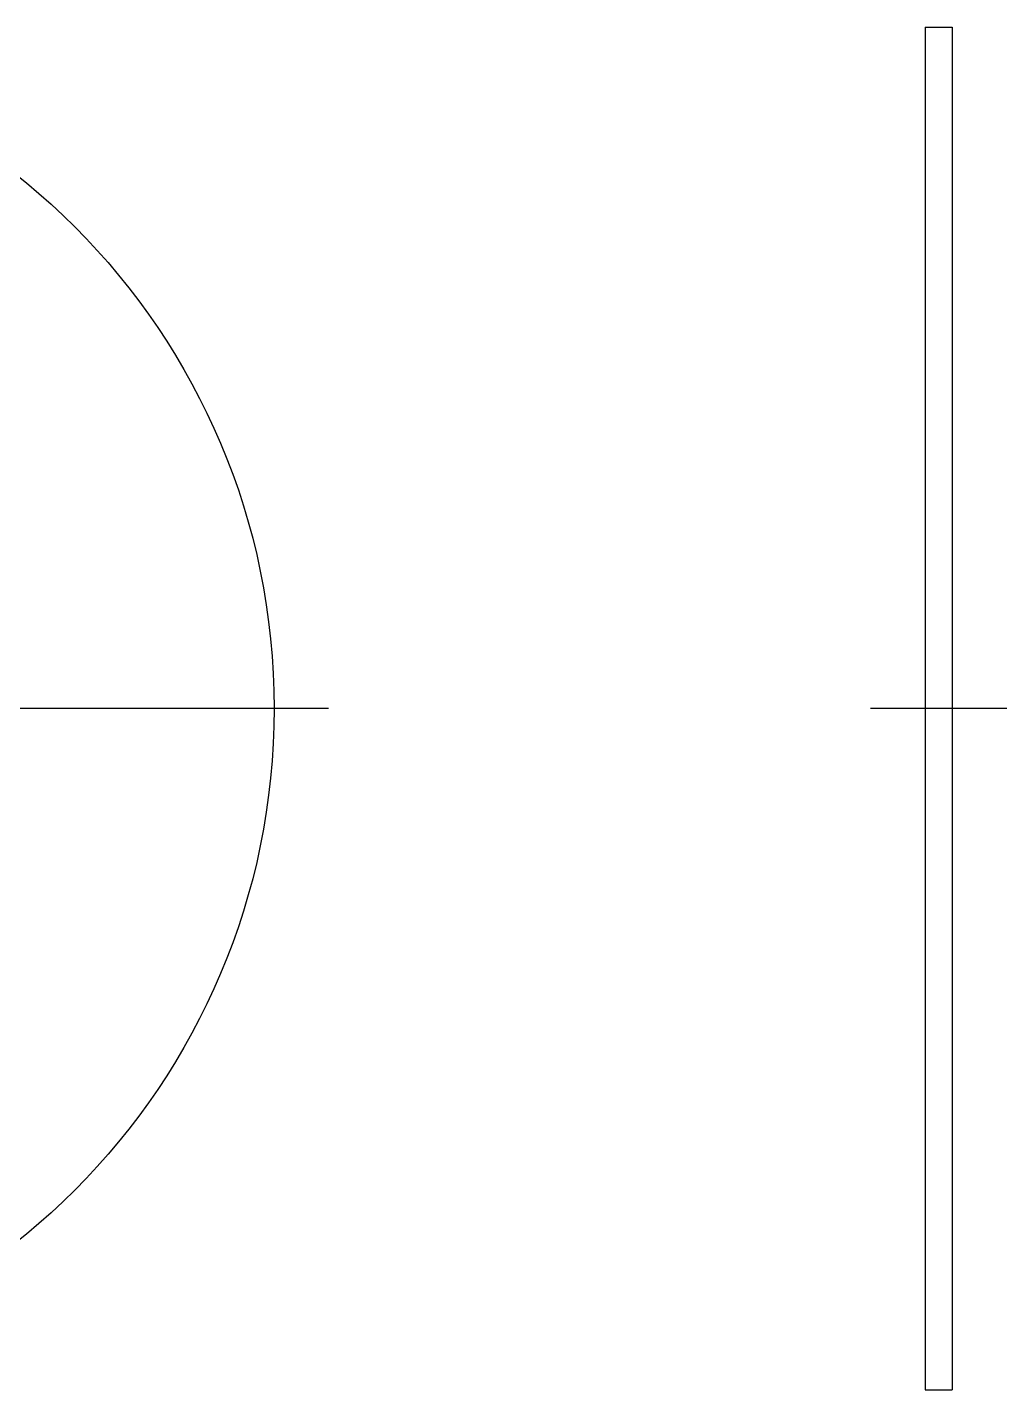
# Model space of a CAD drawing. Extents: x 0.5 to 94, y 0 to 69.1.
# Drawn here: x 58 to 94, y 17.1 to 67.1 of the extents above; entities that cross this region are included whole.
import ezdxf

# ---------------------------------------------------------------- set-up
doc = ezdxf.new("R2010")
doc.units = 0
doc.header["$MEASUREMENT"] = 0
doc.linetypes.add('CENTER', pattern=[50.8, 31.75, -6.35, 6.35, -6.35])
doc.layers.get('0').update_dxf_attribs({"linetype": 'CONTINUOUS'})
doc.layers.add('CENTER', color=1, linetype='CENTER')

msp = doc.modelspace()

# ---------------------------------------------------------------- linework, layer by layer
at = {"color": 7, "linetype": 'Continuous'}
for p, q in [((90.994, 67.093), (90.994, 17.093)), ((90.994, 67.093), (91.994, 67.093)), ((91.994, 67.093), (91.994, 17.093)), ((90.994, 17.093), (91.994, 17.093))]:
    msp.add_line(p, q, dxfattribs=at)
msp.add_circle((42.093, 42.093), 25, dxfattribs=at)
at = {"layer": 'CENTER', "color": 1, "linetype": 'CENTER'}
for p, q in [((69.093, 42.093), (15.093, 42.093)), ((93.994, 42.093), (88.994, 42.093))]:
    msp.add_line(p, q, dxfattribs=at)

doc.saveas('drawing.dxf')
